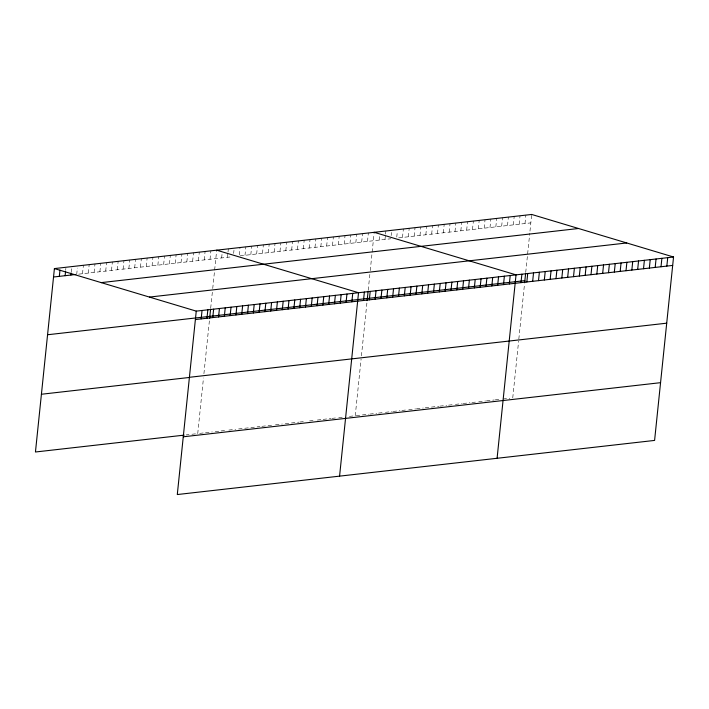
<?xml version="1.0" encoding="UTF-8"?>
<svg xmlns="http://www.w3.org/2000/svg" width="709" height="709" viewBox="0 0 709 709"><rect width="100%" height="100%" fill="white"/><g stroke="black" fill="none" stroke-linecap="round" stroke-linejoin="round"><path stroke-width="0.53" stroke-dasharray="3.54 2.66" d="M65.671 270.421L65.884 268.312M71.246 271.875L71.574 268.711M76.714 274.374L77.37 268.055M82.51 273.718L83.387 265.29M88.306 273.062L89.183 264.634M94.102 272.407L94.979 263.978M99.898 271.751L100.767 263.323M105.694 271.095L106.563 262.667M111.49 270.43L112.359 262.002M117.286 269.774L118.155 261.346M123.082 269.119L123.951 260.69M128.878 268.463L129.747 260.035M134.675 267.807L135.543 259.379M140.471 267.151L141.339 258.723M146.267 266.495L147.135 258.058M152.063 265.831L152.931 257.402M157.859 265.175L158.727 256.747M163.655 264.519L164.523 256.091M169.451 263.863L170.32 255.435M175.247 263.207L176.116 254.779M181.043 262.552L181.912 254.123M186.839 261.887L187.708 253.459M192.635 261.231L193.504 252.803M198.431 260.575L199.3 252.147M204.227 259.919L205.096 251.491M210.024 259.264L210.892 250.835M197.731 433.598L203.483 377.915M203.917 373.723L209.518 319.537M210.697 308.105L212.408 291.603M212.727 288.51L216.688 250.18M221.651 257.943L222.085 253.733M227.483 257.278L227.917 253.069M228.023 252.014L228.351 248.85M233.642 253.459L233.97 250.304M239.261 254.903L240.023 247.53M244.986 255.302L245.855 246.865M250.818 254.637L251.686 246.209M256.649 253.973L257.527 245.544M262.49 253.317L263.358 244.889M268.321 252.652L269.19 244.224M274.153 251.987L275.021 243.559M279.984 251.332L280.861 242.903M285.816 250.667L286.693 242.239M291.656 250.002L292.525 241.574M297.488 249.346L298.356 240.918M303.319 248.682L304.188 240.254M309.151 248.026L310.028 239.589M314.991 247.361L315.859 238.933M320.822 246.697L321.691 238.268M326.654 246.041L327.523 237.612M332.486 245.376L333.363 236.948M338.326 244.711L339.194 236.283M344.157 244.056L345.026 235.627M349.989 243.391L350.858 234.963M355.821 242.726L356.698 234.298M361.661 242.07L362.529 233.642M367.492 241.406L368.361 232.977M355.244 415.74L361.103 359.02M361.43 355.865L367.032 301.679M368.21 290.247L369.912 273.745M370.231 270.652L374.192 232.313M379.155 240.085L379.599 235.867M384.996 239.42L385.43 235.211M385.536 234.156L385.864 230.992M391.155 235.601L391.483 232.437M396.765 237.045L397.315 231.781M402.49 237.435L403.368 229.007M408.331 236.779L409.199 228.351M414.162 236.115L415.031 227.686M419.994 235.45L420.862 227.022M425.825 234.794L426.703 226.366M431.666 234.13L432.534 225.701M437.497 233.474L438.366 225.045M443.329 232.809L444.197 224.381M449.16 232.144L450.038 223.716M455.001 231.488L455.869 223.06M460.832 230.824L461.701 222.396M466.664 230.159L467.532 221.731M472.495 229.503L473.373 221.075M478.327 228.839L479.204 220.41M484.167 228.174L485.036 219.746M489.999 227.518L490.867 219.09M495.83 226.853L496.708 218.425M501.662 226.198L502.539 217.769M507.502 225.533L508.371 217.105M513.334 224.868L514.202 216.44M519.165 224.212L520.034 215.784M524.997 223.548L525.874 215.119M512.749 397.873L518.616 341.162M518.828 339.07L524.536 283.822M525.724 272.38L529.765 233.199M529.977 231.134L531.706 214.455M78.646 274.161L232.348 256.729M240.121 255.852L390.827 238.765M398.609 237.878L530.837 222.883M186.139 434.909L189.037 434.582M191.935 434.254L196.765 433.704M199.681 433.376L203.563 432.933M205.513 432.712L212.319 431.941M215.235 431.613L220.091 431.063M221.066 430.948L226.898 430.292M228.847 430.071L235.654 429.299M238.57 428.963L259.955 426.543M261.905 426.322L273.568 425.001M275.517 424.78L282.324 424.009M285.24 423.672L298.852 422.13M299.818 422.023L305.659 421.359M309.541 420.916L313.431 420.481M317.322 420.038L322.187 419.489M323.153 419.373L330.935 418.496M331.909 418.381L337.741 417.725M338.716 417.61L343.573 417.06M349.404 416.396L353.295 415.961M356.21 415.625L368.857 414.189M369.823 414.083L376.63 413.312M378.579 413.09L384.411 412.425M385.386 412.319L392.192 411.548M393.158 411.442L399.965 410.662M401.914 410.449L407.746 409.784M408.721 409.669L415.527 408.898M416.493 408.792L423.3 408.021M425.249 407.799L438.853 406.257M439.828 406.142L446.635 405.371M448.584 405.149L454.416 404.493M455.391 404.378L462.188 403.607M463.163 403.501L469.97 402.73M471.919 402.508L477.751 401.843M478.717 401.737L485.523 400.966M486.498 400.851L494.279 399.973M495.254 399.858L501.086 399.202M503.027 398.981L509.833 398.21"/><path stroke-width="1.06" d="M673.55 257.004L196.251 311.127L177.294 494.545L654.593 440.422L673.55 257.004L531.706 214.455L54.407 268.578L35.45 451.996L184.207 435.131M59.326 276.35L59.981 270.023M65.122 275.695L65.565 271.476M70.918 275.03L71.139 272.93M201.17 318.89L202.047 310.462M206.966 318.235L207.843 309.806M209.625 318.474L210.591 309.133M212.762 317.579L213.639 309.151M218.558 316.923L219.435 308.495M224.354 316.267L225.232 307.839M230.15 315.611L231.028 307.183M235.946 314.956L236.824 306.518M241.742 314.291L242.62 305.863M247.538 313.635L248.407 305.207M253.335 312.979L254.203 304.551M259.131 312.323L259.999 303.895M264.927 311.668L265.795 303.239M270.723 311.012L271.591 302.583M276.519 310.347L277.387 301.919M282.315 309.691L283.183 301.263M288.111 309.035L288.98 300.607M293.907 308.38L294.776 299.951M299.703 307.724L300.572 299.295M305.499 307.068L306.368 298.64M311.295 306.412L312.164 297.975M317.091 305.747L317.96 297.319M322.887 305.092L323.756 296.663M328.684 304.436L329.552 296.007M334.48 303.78L335.348 295.352M340.276 303.124L341.144 294.696M346.072 302.468L346.94 294.04M351.868 301.812L352.736 293.375M339.576 476.138L358.532 292.72L216.688 250.18M363.495 300.492L364.364 292.064M367.138 300.616L368.104 291.275M369.327 299.827L370.195 291.399M375.158 299.163L376.036 290.734M380.999 298.507L381.867 290.078M386.83 297.842L387.699 289.414M392.662 297.186L393.53 288.749M398.493 296.522L399.371 288.093M404.334 295.857L405.202 287.429M410.165 295.201L411.034 286.773M415.997 294.536L416.865 286.108M421.828 293.872L422.706 285.443M427.669 293.216L428.537 284.788M433.5 292.551L434.369 284.123M439.332 291.886L440.2 283.458M445.163 291.231L446.041 282.802M450.995 290.566L451.872 282.138M456.835 289.91L457.704 281.473M462.667 289.245L463.535 280.817M468.498 288.581L469.376 280.152M474.33 287.925L475.207 279.497M480.17 287.26L481.039 278.832M486.002 286.596L486.87 278.167M491.833 285.94L492.702 277.511M497.665 285.275L498.542 276.847M503.505 284.61L504.374 276.182M509.337 283.954L510.205 275.526M497.089 458.28L516.037 274.862L374.192 232.313M521 282.634L521.877 274.206M524.651 282.758L525.617 273.417M526.84 281.969L527.709 273.541M532.672 281.305L533.54 272.876M538.503 280.649L539.372 272.221M544.335 279.984L545.212 271.556M550.175 279.319L551.044 270.891M556.007 278.664L556.875 270.235M561.838 277.999L562.707 269.571M567.67 277.343L568.547 268.906M573.51 276.678L574.379 268.25M579.342 276.014L580.21 267.585M585.173 275.358L586.042 266.93M591.005 274.693L591.882 266.265M596.845 274.029L597.714 265.6M602.677 273.373L603.545 264.944M608.508 272.708L609.377 264.28M614.34 272.043L615.217 263.615M620.18 271.387L621.049 262.959M626.012 270.723L626.88 262.295M631.843 270.067L632.712 261.63M637.675 269.402L638.552 260.974M643.515 268.738L644.384 260.309M649.347 268.082L650.215 259.654M655.178 267.417L656.047 258.989M661.01 266.752L661.887 258.324M666.841 266.097L667.718 257.668M53.529 277.006L75.748 274.489M101.21 282.616L578.517 228.502M149.439 297.08L626.738 242.965M47.565 334.754L524.864 280.631M195.374 319.555L672.681 265.432M189.409 377.294L666.708 323.18M41.414 394.248L189.214 377.489M183.259 436.797L660.566 382.674M54.407 268.578L196.251 311.127"/></g></svg>
